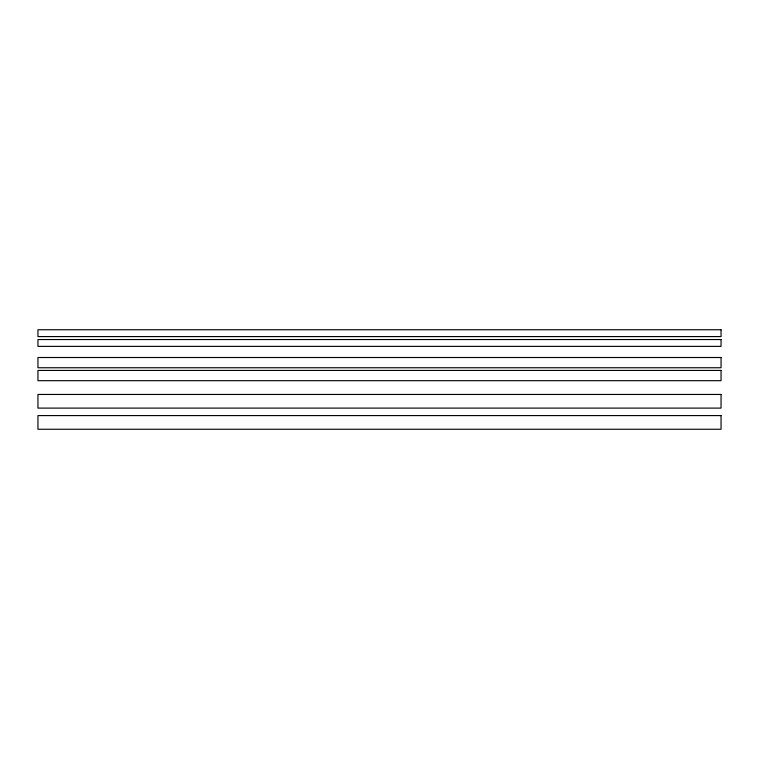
<?xml version="1.0" encoding="UTF-8"?>
<svg xmlns="http://www.w3.org/2000/svg" width="759" height="759" viewBox="0 0 759 759"><rect width="100%" height="100%" fill="white"/><g stroke="black" fill="none" stroke-linecap="round" stroke-linejoin="round"><path stroke-width="1.14" d="M721.05 329.748L37.95 329.748L37.95 336.579L721.05 336.579L721.05 329.748M721.05 339.548L37.95 339.548L37.95 346.379L721.05 346.379L721.05 339.548M721.05 357.508L37.95 357.508L37.95 367.754L721.05 367.754L721.05 357.508M721.05 370.439L37.95 370.439L37.95 380.686L721.05 380.686L721.05 370.439M721.05 394.452L37.95 394.452L37.95 408.105L721.05 408.105L721.05 394.452M721.05 415.59L37.95 415.59L37.95 429.252L721.05 429.252L721.05 415.59"/></g></svg>
